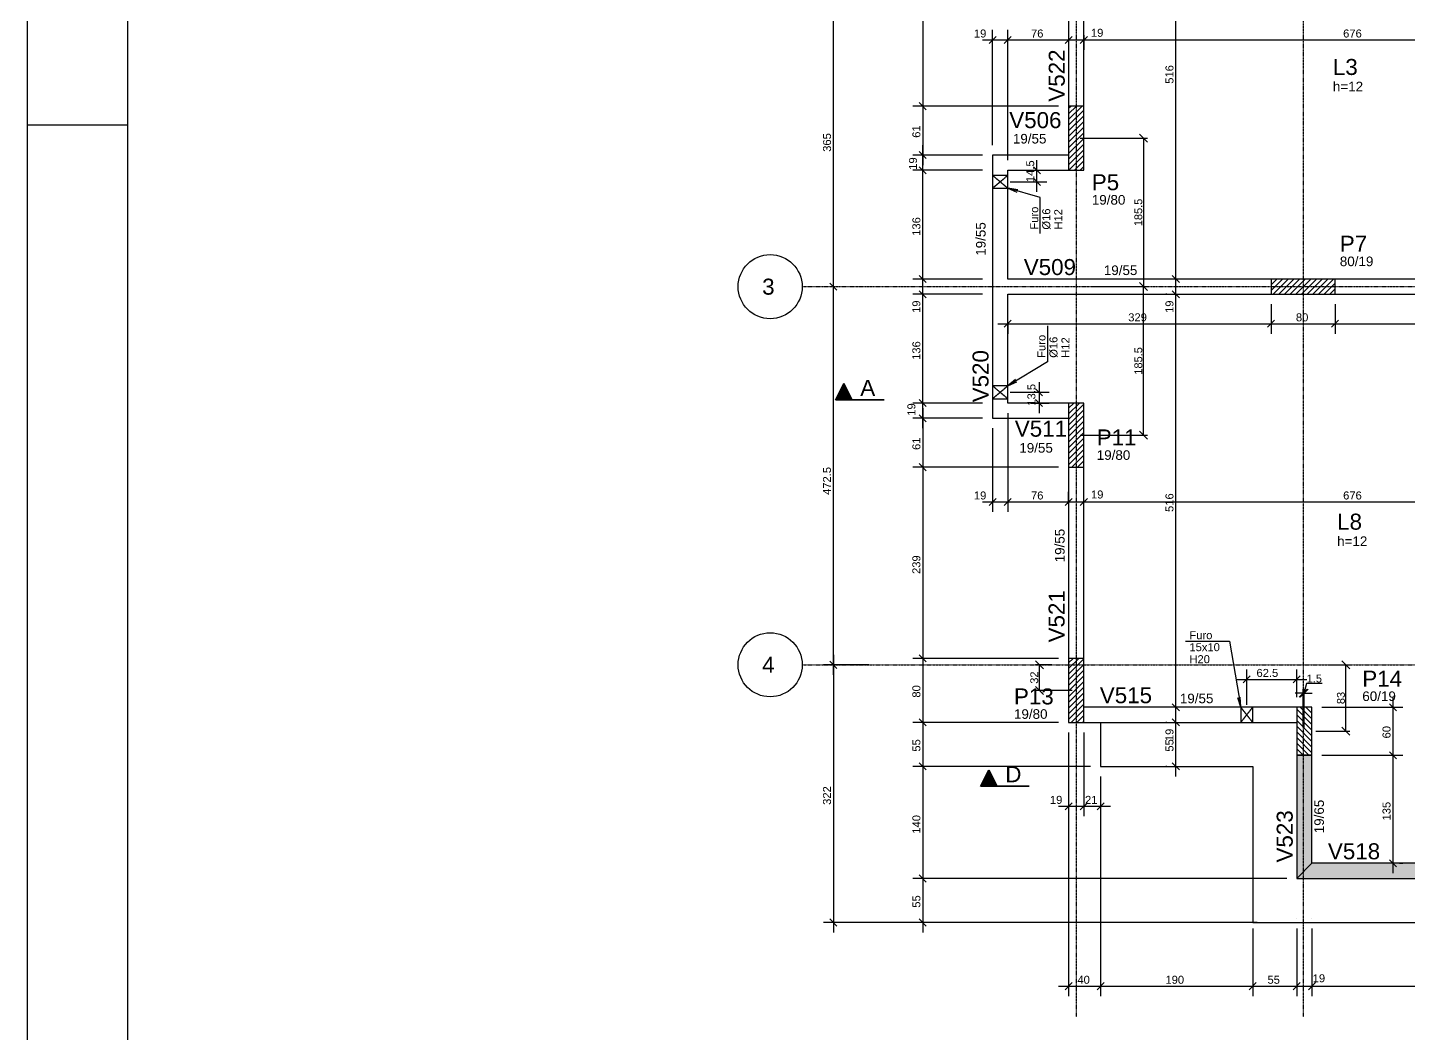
# Model space of a CAD drawing. Extents: x 37185 to 43130, y -8131 to -3914.
# Drawn here: x 37185 to 38910, y -6297 to -5040 of the extents above; entities that cross this region are included whole.
import ezdxf

# ---------------------------------------------------------------- set-up
doc = ezdxf.new("R2010")
doc.units = 0
doc.header["$MEASUREMENT"] = 0
doc.linetypes.add('ESTILO_TQS_0001', pattern=[1, 0.7, -0.3])
doc.linetypes.add('ESTILO_TQS_0004', pattern=[1.12, 0.5, -0.2, 0.01, -0.2, 0.01, -0.2])
doc.layers.get('0').update_dxf_attribs({"linetype": 'CONTINUOUS'})
doc.layers.get('Defpoints').update_dxf_attribs({"linetype": 'CONTINUOUS'})
for name, color, linetype in [('37', 4, 'CONTINUOUS'), ('39', 74, 'CONTINUOUS'), ('42', 3, 'CONTINUOUS'), ('43', 3, 'CONTINUOUS'), ('44', 3, 'CONTINUOUS'), ('45', 2, 'CONTINUOUS'), ('46', 2, 'CONTINUOUS'), ('47', 2, 'CONTINUOUS'), ('50', 5, 'CONTINUOUS'), ('51', 5, 'CONTINUOUS'), ('53', 242, 'CONTINUOUS'), ('54', 242, 'CONTINUOUS'), ('55', 12, 'CONTINUOUS'), ('56', 51, 'CONTINUOUS'), ('70', 160, 'CONTINUOUS'), ('75', 9, 'CONTINUOUS'), ('79', 12, 'CONTINUOUS'), ('80', 6, 'CONTINUOUS'), ('82', 252, 'CONTINUOUS'), ('95', 7, 'CONTINUOUS')]:
    doc.layers.add(name, color=color, linetype=linetype)
doc.styles.add('Arial_2mm 1-50', font='arial.ttf', dxfattribs={"height": 9.835329})
doc.styles.add('TQS_ARIAL', font='arial.ttf')
doc.dimstyles.new('Diagonal 2mm 1-50', dxfattribs={"dimscale": 30.48, "dimtxt": 9.835329, "dimasz": 0.328084, "dimexe": 0.164042, "dimexo": 0.164042, "dimgap": 0.04101, "dimtad": 1, "dimdsep": 46, "dimtxsty": 'Arial_2mm 1-50', "dimblk1": 'OBLIQUE', "dimblk2": 'OBLIQUE', "dimsah": 1, "dimcen": 0.09, "dimadec": 8, "dimazin": 0, "dimtfac": 1, "dimtdec": 8, "dimtmove": 1, "dimatfit": 0, "dimfxl": 1, "dimtvp": 1, "dimtfillclr": 256, "dimtolj": 1, "dimtzin": 0, "dimarcsym": 2})

# ---------------------------------------------------------------- blocks, each defined once
blk = doc.blocks.new('_Oblique')
at = {"color": 0, "linetype": 'ByBlock', "lineweight": -2}
blk.add_line((-0.5, -0.5), (0.5, 0.5), dxfattribs=at)
blk = doc.blocks.new('*D62')
at = {"layer": '55', "color": 0, "linetype": 'Continuous', "lineweight": -2}
for p, q in [((38516.5, -5363.5), (38583.7, -5363.5)), ((38578.7, -5549), (38578.7, -5363.5)), ((38499.7, -5549), (38583.7, -5549))]:
    blk.add_line(p, q, dxfattribs=at)
at = {"layer": 'Defpoints', "color": 0, "linetype": 'Continuous'}
for p in [(38511.5, -5363.5), (38578.7, -5363.5), (38494.7, -5549)]:
    blk.add_point(p, dxfattribs=at)
at = {"layer": '55', "color": 0, "linetype": 'Continuous', "lineweight": -2, "xscale": 10, "yscale": 10, "zscale": 10}
for p, rotation in [((38578.7, -5363.5), 90), ((38578.7, -5549), 270)]:
    blk.add_blockref('_Oblique', p, dxfattribs=dict(at, rotation=rotation))
at = {"layer": '55', "color": 0, "linetype": 'Continuous', "insert": (38572.4, -5456.3), "char_height": 9.84, "attachment_point": 5, "rotation": 90, "style": 'Arial_2mm 1-50'}
blk.add_mtext('\\A1;185.5', dxfattribs=at)
blk = doc.blocks.new('*D63')
at = {"layer": '55', "color": 0, "linetype": 'Continuous', "lineweight": -2}
for p, q in [((38499.7, -5178), (38583.7, -5178)), ((38578.7, -5178), (38578.7, -5363.5)), ((38514, -5363.5), (38583.7, -5363.5))]:
    blk.add_line(p, q, dxfattribs=at)
at = {"layer": 'Defpoints', "color": 0, "linetype": 'Continuous'}
for p in [(38494.7, -5178), (38509, -5363.5), (38578.7, -5363.5)]:
    blk.add_point(p, dxfattribs=at)
at = {"layer": '55', "color": 0, "linetype": 'Continuous', "lineweight": -2, "xscale": 10, "yscale": 10, "zscale": 10}
for p, rotation in [((38578.7, -5178), 90), ((38578.7, -5363.5), 270)]:
    blk.add_blockref('_Oblique', p, dxfattribs=dict(at, rotation=rotation))
at = {"layer": '55', "color": 0, "linetype": 'Continuous', "insert": (38572.4, -5270.8), "char_height": 9.84, "attachment_point": 5, "rotation": 90, "style": 'Arial_2mm 1-50'}
blk.add_mtext('\\A1;185.5', dxfattribs=at)
blk = doc.blocks.new('*D73')
at = {"layer": '55', "color": 0, "linetype": 'Continuous', "lineweight": -2}
for p, q in [((38782.6, -5859.5), (38779, -5871.4)), ((38802.1, -5859.5), (38782.6, -5859.5)), ((38778.2, -5871.4), (38768.2, -5871.4)), ((38778.2, -5914), (38778.2, -5866.4)), ((38779.7, -5871.4), (38778.2, -5871.4)), ((38779.7, -5914), (38779.7, -5866.4)), ((38779.7, -5871.4), (38789.7, -5871.4))]:
    blk.add_line(p, q, dxfattribs=at)
at = {"layer": 'Defpoints', "color": 0, "linetype": 'Continuous'}
for p in [(38778.2, -5871.4), (38778.2, -5919), (38779.7, -5919)]:
    blk.add_point(p, dxfattribs=at)
at = {"layer": '55', "color": 0, "linetype": 'Continuous', "lineweight": -2, "xscale": 10, "yscale": 10, "zscale": 10}
blk.add_blockref('_Oblique', (38778.2, -5871.4), dxfattribs=at)
at = {"layer": '55', "color": 0, "linetype": 'Continuous', "lineweight": -2, "xscale": 10, "yscale": 10, "zscale": 10, "rotation": 180}
blk.add_blockref('_Oblique', (38779.7, -5871.4), dxfattribs=at)
at = {"layer": '55', "color": 0, "linetype": 'Continuous', "insert": (38792.3, -5853.2), "char_height": 9.84, "attachment_point": 5, "style": 'Arial_2mm 1-50'}
blk.add_mtext('\\A1;1.5', dxfattribs=at)
blk = doc.blocks.new('*D74')
at = {"layer": '55', "color": 0, "linetype": 'Continuous', "lineweight": -2}
for p, q in [((38811.3, -5836), (38836.7, -5836)), ((38831.7, -5919), (38831.7, -5836)), ((38794.2, -5919), (38836.7, -5919))]:
    blk.add_line(p, q, dxfattribs=at)
at = {"layer": 'Defpoints', "color": 0, "linetype": 'Continuous'}
for p in [(38806.3, -5836), (38831.7, -5836), (38789.2, -5919)]:
    blk.add_point(p, dxfattribs=at)
at = {"layer": '55', "color": 0, "linetype": 'Continuous', "lineweight": -2, "xscale": 10, "yscale": 10, "zscale": 10}
for p, rotation in [((38831.7, -5836), 90), ((38831.7, -5919), 270)]:
    blk.add_blockref('_Oblique', p, dxfattribs=dict(at, rotation=rotation))
at = {"layer": '55', "color": 0, "linetype": 'Continuous', "insert": (38825.5, -5877.5), "char_height": 9.84, "attachment_point": 5, "rotation": 90, "style": 'Arial_2mm 1-50'}
blk.add_mtext('\\A1;83', dxfattribs=at)
blk = doc.blocks.new('*D75')
at = {"layer": '55', "color": 0, "linetype": 'Continuous', "lineweight": -2}
for p, q in [((38464.5, -5836), (38443.7, -5836)), ((38448.7, -5868), (38448.7, -5836)), ((38489.7, -5868), (38443.7, -5868))]:
    blk.add_line(p, q, dxfattribs=at)
at = {"layer": 'Defpoints', "color": 0, "linetype": 'Continuous'}
for p in [(38448.7, -5836), (38469.5, -5836), (38494.7, -5868)]:
    blk.add_point(p, dxfattribs=at)
at = {"layer": '55', "color": 0, "linetype": 'Continuous', "lineweight": -2, "xscale": 10, "yscale": 10, "zscale": 10}
for p, rotation in [((38448.7, -5836), 90), ((38448.7, -5868), 270)]:
    blk.add_blockref('_Oblique', p, dxfattribs=dict(at, rotation=rotation))
at = {"layer": '55', "color": 0, "linetype": 'Continuous', "insert": (38442.4, -5852), "char_height": 9.84, "attachment_point": 5, "rotation": 90, "style": 'Arial_2mm 1-50'}
blk.add_mtext('\\A1;32', dxfattribs=at)

msp = doc.modelspace()

# ---------------------------------------------------------------- linework, layer by layer
at = {"layer": '37', "linetype": 'Continuous'}
for points in [[(38485.249, -4899.024), (38485.249, -5138.024)], [(38504.249, -5138.024), (38504.249, -4899.024)], [(38485.249, -5199.024), (38390.249, -5199.024)], [(38390.249, -5199.024), (38390.249, -5363.524)], [(38409.249, -5218.024), (38485.249, -5218.024)], [(38409.249, -5354.024), (38409.249, -5218.024)], [(38390.249, -5363.524), (38390.249, -5528.025)], [(38738.249, -5354.024), (38409.249, -5354.024)], [(39180.249, -5354.024), (38818.249, -5354.024)], [(38409.249, -5373.024), (38738.249, -5373.024)], [(38409.249, -5509.025), (38409.249, -5373.024)], [(38818.249, -5373.024), (39180.249, -5373.024)], [(38485.249, -5509.025), (38409.249, -5509.025)], [(38390.249, -5528.025), (38485.249, -5528.025)], [(38485.249, -5589.025), (38485.249, -5828.025)], [(38504.249, -5828.025), (38504.249, -5589.025)], [(38770.249, -5889.025), (38504.249, -5889.025)], [(38504.249, -5908.025), (38770.249, -5908.025)], [(38770.249, -5949.025), (38770.249, -6103.025)], [(38789.249, -6084.025), (38789.249, -5949.025)], [(39180.249, -6084.025), (38789.249, -6084.025)], [(38770.249, -6103.025), (39199.249, -6103.025)]]:
    msp.add_lwpolyline(points, dxfattribs=at)
at = {"layer": '39', "linetype": 'Continuous'}
for p, q in [((38485.249, -5154.783), (38502.007, -5138.024)), ((38485.249, -5147.712), (38494.936, -5138.024)), ((38485.249, -5140.641), (38487.865, -5138.024)), ((38485.249, -5161.854), (38504.249, -5142.854)), ((38485.249, -5168.925), (38504.249, -5149.925)), ((38485.249, -5175.996), (38504.249, -5156.996)), ((38485.249, -5183.067), (38504.249, -5164.067)), ((38485.249, -5190.138), (38504.249, -5171.138)), ((38485.249, -5197.209), (38504.249, -5178.209)), ((38485.249, -5204.28), (38504.249, -5185.28)), ((38485.249, -5211.351), (38504.249, -5192.351)), ((38485.647, -5218.024), (38504.249, -5199.422)), ((38492.718, -5218.024), (38504.249, -5206.493)), ((38499.789, -5218.024), (38504.249, -5213.564)), ((38738.249, -5368.473), (38752.697, -5354.024)), ((38738.249, -5361.402), (38745.626, -5354.024)), ((38738.249, -5354.331), (38738.555, -5354.024)), ((38740.768, -5373.024), (38759.768, -5354.024)), ((38747.839, -5373.024), (38766.839, -5354.024)), ((38754.911, -5373.024), (38773.911, -5354.024)), ((38761.982, -5373.024), (38780.982, -5354.024)), ((38769.053, -5373.024), (38788.053, -5354.024)), ((38776.124, -5373.024), (38795.124, -5354.024)), ((38783.195, -5373.024), (38802.195, -5354.024)), ((38790.266, -5373.024), (38809.266, -5354.024)), ((38797.337, -5373.024), (38816.337, -5354.024)), ((38804.408, -5373.024), (38818.249, -5359.184)), ((38811.479, -5373.024), (38818.249, -5366.255)), ((38485.249, -5522.478), (38498.702, -5509.025)), ((38485.249, -5515.407), (38491.631, -5509.025)), ((38485.249, -5529.549), (38504.249, -5510.549)), ((38485.249, -5536.62), (38504.249, -5517.62)), ((38485.249, -5543.691), (38504.249, -5524.691)), ((38485.249, -5550.762), (38504.249, -5531.762)), ((38485.249, -5557.834), (38504.249, -5538.834)), ((38485.249, -5564.905), (38504.249, -5545.905)), ((38485.249, -5571.976), (38504.249, -5552.976)), ((38485.249, -5579.047), (38504.249, -5560.047)), ((38485.249, -5586.118), (38504.249, -5567.118)), ((38489.413, -5589.025), (38504.249, -5574.189)), ((38496.484, -5589.025), (38504.249, -5581.26)), ((38503.555, -5589.025), (38504.249, -5588.331)), ((38485.249, -5840.676), (38497.9, -5828.025)), ((38485.249, -5833.605), (38490.829, -5828.025)), ((38485.249, -5847.747), (38504.249, -5828.747)), ((38485.249, -5854.818), (38504.249, -5835.818)), ((38485.249, -5861.889), (38504.249, -5842.889)), ((38485.249, -5868.961), (38504.249, -5849.961)), ((38485.249, -5876.032), (38504.249, -5857.032)), ((38485.249, -5883.103), (38504.249, -5864.103)), ((38485.249, -5890.174), (38504.249, -5871.174)), ((38485.249, -5897.245), (38504.249, -5878.245)), ((38485.249, -5904.316), (38504.249, -5885.316)), ((38488.611, -5908.025), (38504.249, -5892.387)), ((38495.682, -5908.025), (38504.249, -5899.458)), ((38770.249, -5891.586), (38789.249, -5910.586)), ((38770.249, -5898.657), (38789.249, -5917.657)), ((38774.758, -5889.025), (38789.249, -5903.515)), ((38781.829, -5889.025), (38789.249, -5896.444)), ((38788.9, -5889.025), (38789.249, -5889.373)), ((38502.753, -5908.025), (38504.249, -5906.529)), ((38770.249, -5905.728), (38789.249, -5924.728)), ((38770.249, -5912.8), (38789.249, -5931.8)), ((38770.249, -5919.871), (38789.249, -5938.871)), ((38770.249, -5926.942), (38789.249, -5945.942)), ((38770.249, -5934.013), (38785.261, -5949.025)), ((38770.249, -5941.084), (38778.19, -5949.025)), ((38770.249, -5948.155), (38771.119, -5949.025))]:
    msp.add_line(p, q, dxfattribs=at)
for points in [[(38485.249, -5218.024), (38504.249, -5218.024), (38504.249, -5138.024), (38485.249, -5138.024), (38485.249, -5218.024)], [(38738.249, -5373.024), (38818.249, -5373.024), (38818.249, -5354.024), (38738.249, -5354.024), (38738.249, -5373.024)], [(38485.249, -5589.025), (38504.249, -5589.025), (38504.249, -5509.025), (38485.249, -5509.025), (38485.249, -5589.025)], [(38485.249, -5908.025), (38504.249, -5908.025), (38504.249, -5828.025), (38485.249, -5828.025), (38485.249, -5908.025)], [(38789.249, -5949.025), (38789.249, -5889.025), (38770.249, -5889.025), (38770.249, -5949.025), (38789.249, -5949.025)]]:
    msp.add_lwpolyline(points, dxfattribs=at)
at = {"layer": '50', "linetype": 'Continuous'}
for centre in [(38112.366, -5363.524), (38112.366, -5836.024)]:
    msp.add_circle(centre, 40, dxfattribs=at)
at = {"layer": '53', "linetype": 'ESTILO_TQS_0001'}
for points in [[(38399.749, -5232.519), (38409.249, -5240.519), (38409.249, -5224.519), (38399.749, -5232.519), (38409.249, -5224.519), (38390.249, -5224.519), (38399.749, -5232.519), (38390.249, -5224.519), (38390.249, -5240.519), (38399.749, -5232.519), (38390.249, -5240.519), (38409.249, -5240.519), (38399.749, -5232.519)], [(38399.749, -5495.519), (38409.249, -5503.519), (38409.249, -5487.519), (38399.749, -5495.519), (38409.249, -5487.519), (38390.249, -5487.519), (38399.749, -5495.519), (38390.249, -5487.519), (38390.249, -5503.519), (38399.749, -5495.519), (38390.249, -5503.519), (38409.249, -5503.519), (38399.749, -5495.519)], [(38707.759, -5898.525), (38700.259, -5908.025), (38715.259, -5908.025), (38707.759, -5898.525), (38715.259, -5908.025), (38715.259, -5889.025), (38707.759, -5898.525), (38715.259, -5889.025), (38700.259, -5889.025), (38707.759, -5898.525), (38700.259, -5889.025), (38700.259, -5908.025), (38707.759, -5898.525)]]:
    msp.add_lwpolyline(points, dxfattribs=at)
at = {"layer": '56', "linetype": 'Continuous'}
for points in [[(38789.249, -6084.025), (38789.249, -5949.125), (38770.249, -5949.125), (38770.249, -6103.025), (38789.249, -6084.025)], [(38770.249, -6103.025), (39199.249, -6103.025), (39180.249, -6084.025), (38789.249, -6084.025), (38770.249, -6103.025)]]:
    msp.add_lwpolyline(points, dxfattribs=at)
for points in [[(38789.249, -6084.025), (38789.249, -5949.125), (38770.249, -5949.125)], [(38789.249, -6084.025), (38770.249, -5949.125), (38770.249, -6103.025)], [(38789.249, -6084.025), (38770.249, -6103.025), (38789.249, -6084.025)], [(38770.249, -6103.025), (39199.249, -6103.025), (39180.249, -6084.025)], [(38770.249, -6103.025), (39180.249, -6084.025), (38789.249, -6084.025)], [(38770.249, -6103.025), (38789.249, -6084.025), (38770.249, -6103.025)]]:
    msp.add_solid(points, dxfattribs=at)
at = {"layer": '70', "linetype": 'ESTILO_TQS_0004'}
for p, q in [((38494.749, -4438.149), (38494.749, -6275.869)), ((38778.249, -4438.149), (38778.249, -6275.869)), ((38152.366, -5363.524), (40561.112, -5363.524)), ((38152.366, -5836.024), (40561.112, -5836.024))]:
    msp.add_line(p, q, dxfattribs=at)
at = {"layer": '75', "linetype": 'Continuous'}
for p, q in [((38619.257, -5366.524), (38619.257, -4825.524)), ((38303.028, -4886.524), (38303.028, -5150.524)), ((38191.332, -5376.024), (38191.332, -4986.024)), ((38385.829, -5059.624), (38394.668, -5050.786)), ((38390.249, -5186.524), (38390.249, -5042.705)), ((38404.829, -5059.624), (38413.668, -5050.786)), ((38404.829, -5059.624), (38413.668, -5050.786)), ((38409.249, -5205.524), (38409.249, -5042.705)), ((38409.249, -5205.524), (38409.249, -5042.705)), ((38480.829, -5059.624), (38489.668, -5050.786)), ((38480.829, -5059.624), (38489.668, -5050.786)), ((38485.249, -5049.449), (38485.249, -5067.705)), ((38499.829, -5059.624), (38508.668, -5050.786)), ((38499.829, -5059.624), (38508.668, -5050.786)), ((38504.249, -5049.449), (38504.249, -5067.705)), ((38504.249, -5049.449), (38504.249, -5067.705)), ((38377.749, -5055.205), (38421.749, -5055.205)), ((38396.749, -5055.205), (38497.749, -5055.205)), ((38472.749, -5055.205), (38516.749, -5055.205)), ((38485.249, -5055.205), (38485.249, -5055.205)), ((38491.749, -5055.205), (39192.749, -5055.205)), ((38472.749, -5138.024), (38290.528, -5138.024)), ((38472.749, -5138.024), (38290.528, -5138.024)), ((38298.608, -5133.605), (38307.447, -5142.444)), ((38298.608, -5133.605), (38307.447, -5142.444)), ((38303.028, -5125.524), (38303.028, -5211.524)), ((38485.249, -5138.024), (38485.249, -5138.024)), ((38485.249, -5138.024), (38485.249, -5138.024)), ((38303.028, -5230.524), (38303.028, -5186.524)), ((38377.749, -5199.024), (38290.528, -5199.024)), ((38377.749, -5199.024), (38290.528, -5199.024)), ((38307.447, -5203.444), (38298.608, -5194.605)), ((38298.608, -5194.605), (38307.447, -5203.444)), ((38303.028, -5366.524), (38303.028, -5205.524)), ((38390.249, -5199.024), (38390.249, -5199.024)), ((38390.249, -5199.024), (38390.249, -5199.024)), ((38390.249, -5199.024), (38390.249, -5199.024)), ((38445.618, -5245.019), (38445.618, -5205.524)), ((38377.749, -5218.024), (38290.528, -5218.024)), ((38377.749, -5218.024), (38290.528, -5218.024)), ((38307.447, -5222.444), (38298.608, -5213.605)), ((38307.447, -5222.444), (38298.608, -5213.605)), ((38390.249, -5218.024), (38390.249, -5218.024)), ((38390.249, -5218.024), (38390.249, -5218.024)), ((38409.249, -5218.024), (38409.249, -5218.024)), ((38409.249, -5218.024), (38409.249, -5218.024)), ((38423.219, -5218.024), (38423.219, -5218.024)), ((38435.719, -5218.024), (38458.118, -5218.024)), ((38450.037, -5222.444), (38441.199, -5213.605)), ((38399.749, -5232.519), (38399.749, -5232.519)), ((38412.249, -5232.519), (38458.118, -5232.519)), ((38450.037, -5236.939), (38441.199, -5228.1)), ((38303.028, -5385.524), (38303.028, -5341.524)), ((38619.257, -5385.524), (38619.257, -5341.524)), ((38195.752, -5367.944), (38186.913, -5359.105)), ((38195.752, -5367.944), (38186.913, -5359.105)), ((38191.332, -5848.524), (38191.332, -5351.024)), ((38191.332, -5363.524), (38191.332, -5363.524)), ((38191.332, -5363.524), (38191.332, -5363.524)), ((38377.749, -5354.024), (38290.528, -5354.024)), ((38377.749, -5354.024), (38290.528, -5354.024)), ((38307.447, -5358.444), (38298.608, -5349.605)), ((38307.447, -5358.444), (38298.608, -5349.605)), ((38303.028, -5521.525), (38303.028, -5360.524)), ((38390.249, -5354.024), (38390.249, -5354.024)), ((38390.249, -5354.024), (38390.249, -5354.024)), ((38607.953, -5354.024), (38606.757, -5354.024)), ((38607.953, -5354.024), (38606.757, -5354.024)), ((38623.676, -5358.444), (38614.837, -5349.605)), ((38623.676, -5358.444), (38614.837, -5349.605)), ((38619.257, -5901.525), (38619.257, -5360.524)), ((38620.453, -5354.024), (38620.453, -5354.024)), ((38620.453, -5354.024), (38620.453, -5354.024)), ((38377.749, -5373.024), (38290.528, -5373.024)), ((38377.749, -5373.024), (38290.528, -5373.024)), ((38307.447, -5377.444), (38298.608, -5368.605)), ((38307.447, -5377.444), (38298.608, -5368.605)), ((38390.249, -5373.024), (38390.249, -5373.024)), ((38390.249, -5373.024), (38390.249, -5373.024)), ((38607.953, -5373.024), (38606.757, -5373.024)), ((38607.953, -5373.024), (38606.757, -5373.024)), ((38623.676, -5377.444), (38614.837, -5368.605)), ((38623.676, -5377.444), (38614.837, -5368.605)), ((38620.453, -5373.024), (38620.453, -5373.024)), ((38620.453, -5373.024), (38620.453, -5373.024)), ((38738.249, -5373.024), (38738.249, -5373.024)), ((38738.249, -5373.024), (38738.249, -5373.024)), ((38818.249, -5373.024), (38818.249, -5373.024)), ((38818.249, -5373.024), (38818.249, -5373.024)), ((38409.249, -5396.736), (38409.249, -5396.736)), ((38738.249, -5385.524), (38738.249, -5422.343)), ((38738.249, -5385.524), (38738.249, -5422.343)), ((38818.249, -5385.524), (38818.249, -5422.343)), ((38818.249, -5385.524), (38818.249, -5422.343)), ((38396.749, -5409.843), (38750.749, -5409.843)), ((38404.829, -5414.263), (38413.668, -5405.424)), ((38409.249, -5409.236), (38409.249, -5422.343)), ((38725.749, -5409.843), (38830.749, -5409.843)), ((38733.829, -5414.263), (38742.668, -5405.424)), ((38733.829, -5414.263), (38742.668, -5405.424)), ((38805.749, -5409.843), (39192.749, -5409.843)), ((38813.829, -5414.263), (38822.668, -5405.424)), ((38813.829, -5414.263), (38822.668, -5405.424)), ((38194.148, -5504.944), (38204.519, -5484.203)), ((38194.289, -5504.857), (38204.519, -5484.398)), ((38203.818, -5485.798), (38205.219, -5485.798)), ((38204.519, -5484.203), (38214.846, -5504.857)), ((38204.519, -5484.398), (38214.748, -5504.857)), ((38448.377, -5483.019), (38448.377, -5521.525)), ((38195.043, -5503.349), (38213.994, -5503.349)), ((38195.841, -5501.753), (38213.196, -5501.753)), ((38196.639, -5500.158), (38212.398, -5500.158)), ((38197.436, -5498.562), (38211.601, -5498.562)), ((38198.234, -5496.967), (38210.803, -5496.967)), ((38199.032, -5495.371), (38210.005, -5495.371)), ((38199.825, -5493.785), (38209.207, -5493.776)), ((38200.627, -5492.18), (38208.41, -5492.18)), ((38201.425, -5490.585), (38207.612, -5490.585)), ((38202.223, -5488.989), (38206.814, -5488.989)), ((38203.021, -5487.394), (38206.016, -5487.394)), ((38303.028, -5540.525), (38303.028, -5496.525)), ((38399.749, -5495.519), (38399.749, -5495.519)), ((38412.249, -5495.519), (38460.877, -5495.519)), ((38443.958, -5491.1), (38452.796, -5499.939)), ((38254.945, -5504.944), (38194.148, -5504.944)), ((38194.289, -5504.857), (38254.945, -5504.857)), ((38377.749, -5509.025), (38290.528, -5509.025)), ((38377.749, -5509.025), (38290.528, -5509.025)), ((38307.447, -5513.444), (38298.608, -5504.605)), ((38307.447, -5513.444), (38298.608, -5504.605)), ((38303.028, -5515.525), (38303.028, -5601.525)), ((38390.249, -5509.025), (38390.249, -5509.025)), ((38390.249, -5509.025), (38390.249, -5509.025)), ((38409.249, -5509.025), (38409.249, -5509.025)), ((38409.249, -5509.025), (38409.249, -5509.025)), ((38425.56, -5509.025), (38425.56, -5509.025)), ((38438.06, -5509.025), (38460.877, -5509.025)), ((38443.958, -5504.605), (38452.796, -5513.444)), ((38377.749, -5528.025), (38290.528, -5528.025)), ((38377.749, -5528.025), (38290.528, -5528.025)), ((38307.447, -5532.444), (38298.608, -5523.605)), ((38298.608, -5523.605), (38307.447, -5532.444)), ((38390.249, -5528.025), (38390.249, -5528.025)), ((38390.249, -5528.025), (38390.249, -5528.025)), ((38390.249, -5528.025), (38390.249, -5528.025)), ((38409.249, -5521.525), (38409.249, -5644.939)), ((38409.249, -5521.525), (38409.249, -5644.939)), ((38390.249, -5540.525), (38390.249, -5644.939)), ((38472.749, -5589.025), (38290.528, -5589.025)), ((38472.749, -5589.025), (38290.528, -5589.025)), ((38298.608, -5584.605), (38307.447, -5593.444)), ((38298.608, -5584.605), (38307.447, -5593.444)), ((38303.028, -5576.525), (38303.028, -5840.525)), ((38485.249, -5589.025), (38485.249, -5589.025)), ((38485.249, -5589.025), (38485.249, -5589.025)), ((38485.249, -5635.046), (38485.249, -5619.939)), ((38377.749, -5632.439), (38421.749, -5632.439)), ((38385.829, -5636.858), (38394.668, -5628.019)), ((38396.749, -5632.439), (38497.749, -5632.439)), ((38404.829, -5636.858), (38413.668, -5628.019)), ((38404.829, -5636.858), (38413.668, -5628.019)), ((38472.749, -5632.439), (38516.749, -5632.439)), ((38480.829, -5636.858), (38489.668, -5628.019)), ((38480.829, -5636.858), (38489.668, -5628.019)), ((38485.249, -5632.439), (38485.249, -5632.439)), ((38491.749, -5632.439), (39192.749, -5632.439)), ((38499.829, -5636.858), (38508.668, -5628.019)), ((38499.829, -5636.858), (38508.668, -5628.019)), ((38504.249, -5632.439), (38504.249, -5632.439)), ((38504.249, -5632.439), (38504.249, -5632.439)), ((38485.249, -5647.546), (38485.249, -5647.546)), ((38191.332, -5823.524), (38191.332, -6170.524)), ((38472.749, -5828.025), (38290.528, -5828.025)), ((38472.749, -5828.025), (38290.528, -5828.025)), ((38298.608, -5823.605), (38307.447, -5832.444)), ((38298.608, -5823.605), (38307.447, -5832.444)), ((38303.028, -5815.525), (38303.028, -5920.525)), ((38485.249, -5828.025), (38485.249, -5828.025)), ((38485.249, -5828.025), (38485.249, -5828.025)), ((38235.495, -5836.024), (38178.832, -5836.024)), ((38195.752, -5840.444), (38186.913, -5831.605)), ((38186.913, -5831.605), (38195.752, -5840.444)), ((38191.332, -5836.024), (38191.332, -5836.024)), ((38247.995, -5836.024), (38247.995, -5836.024)), ((38707.759, -5886.025), (38707.759, -5841.68)), ((38770.249, -5876.525), (38770.249, -5841.68)), ((38695.259, -5854.18), (38782.749, -5854.18)), ((38703.339, -5858.599), (38712.178, -5849.76)), ((38765.829, -5858.599), (38774.668, -5849.76)), ((38619.257, -5920.525), (38619.257, -5876.525)), ((38890.471, -5876.525), (38890.471, -5961.525)), ((38303.028, -5895.525), (38303.028, -5975.524)), ((38607.953, -5889.025), (38606.757, -5889.025)), ((38607.953, -5889.025), (38606.757, -5889.025)), ((38623.676, -5893.444), (38614.837, -5884.605)), ((38623.676, -5893.444), (38614.837, -5884.605)), ((38619.257, -5975.524), (38619.257, -5895.525)), ((38620.453, -5889.025), (38620.453, -5889.025)), ((38620.453, -5889.025), (38620.453, -5889.025)), ((38707.759, -5898.525), (38707.759, -5898.525)), ((38770.249, -5889.025), (38770.249, -5889.025)), ((38789.249, -5889.025), (38789.249, -5889.025)), ((38801.749, -5889.025), (38902.971, -5889.025)), ((38886.051, -5884.605), (38894.89, -5893.444)), ((38472.749, -5908.025), (38290.528, -5908.025)), ((38472.749, -5908.025), (38290.528, -5908.025)), ((38298.608, -5903.605), (38307.447, -5912.444)), ((38298.608, -5903.605), (38307.447, -5912.444)), ((38485.249, -5908.025), (38485.249, -5908.025)), ((38485.249, -5908.025), (38485.249, -5908.025)), ((38485.249, -5908.025), (38485.249, -5908.025)), ((38485.249, -5908.025), (38485.249, -5908.025)), ((38504.249, -5908.025), (38504.249, -5908.025)), ((38504.249, -5908.025), (38504.249, -5908.025)), ((38607.953, -5908.025), (38606.757, -5908.025)), ((38607.953, -5908.025), (38606.757, -5908.025)), ((38623.676, -5912.444), (38614.837, -5903.605)), ((38623.676, -5912.444), (38614.837, -5903.605)), ((38620.453, -5908.025), (38620.453, -5908.025)), ((38620.453, -5908.025), (38620.453, -5908.025)), ((38485.249, -5920.525), (38485.249, -6250.052)), ((38485.249, -5920.525), (38485.249, -6025.287)), ((38504.249, -5920.525), (38504.249, -6025.287)), ((38504.249, -5920.525), (38504.249, -6025.287)), ((38303.028, -5950.524), (38303.028, -6115.525)), ((38789.249, -5949.025), (38789.249, -5949.025)), ((38789.249, -5949.025), (38789.249, -5949.025)), ((38801.749, -5949.025), (38902.971, -5949.025)), ((38801.749, -5949.025), (38902.971, -5949.025)), ((38886.051, -5944.605), (38894.89, -5953.444)), ((38886.051, -5944.605), (38894.89, -5953.444)), ((38890.471, -5936.525), (38890.471, -6096.525)), ((38512.749, -5963.024), (38290.528, -5963.024)), ((38512.749, -5963.024), (38290.528, -5963.024)), ((38298.608, -5958.605), (38307.447, -5967.444)), ((38298.608, -5958.605), (38307.447, -5967.444)), ((38375.306, -5987.785), (38385.677, -5967.043)), ((38375.447, -5987.698), (38385.677, -5967.238)), ((38384.977, -5968.639), (38386.377, -5968.639)), ((38385.677, -5967.043), (38396.004, -5987.698)), ((38385.677, -5967.238), (38395.907, -5987.698)), ((38525.249, -5963.024), (38525.249, -5963.024)), ((38525.249, -5963.024), (38525.249, -5963.024)), ((38525.249, -5963.024), (38525.249, -5963.024)), ((38525.249, -5963.024), (38525.249, -5963.024)), ((38525.249, -5963.024), (38525.249, -5963.024)), ((38607.953, -5963.024), (38606.757, -5963.024)), ((38623.676, -5967.444), (38614.837, -5958.605)), ((38620.453, -5963.024), (38620.453, -5963.024)), ((38376.201, -5986.189), (38395.152, -5986.189)), ((38376.999, -5984.594), (38394.355, -5984.594)), ((38377.797, -5982.998), (38393.557, -5982.998)), ((38378.595, -5981.403), (38392.759, -5981.403)), ((38379.393, -5979.807), (38391.961, -5979.807)), ((38380.19, -5978.212), (38391.163, -5978.212)), ((38380.983, -5976.626), (38390.366, -5976.616)), ((38381.786, -5975.021), (38389.568, -5975.021)), ((38382.583, -5973.425), (38388.77, -5973.425)), ((38383.381, -5971.83), (38387.972, -5971.83)), ((38384.179, -5970.234), (38387.175, -5970.234)), ((38525.249, -5975.524), (38525.249, -6250.052)), ((38525.249, -5975.524), (38525.249, -6250.052)), ((38525.249, -5975.524), (38525.249, -6025.287)), ((38436.104, -5987.785), (38375.306, -5987.785)), ((38375.447, -5987.698), (38436.104, -5987.698)), ((38472.749, -6012.787), (38516.749, -6012.787)), ((38480.829, -6017.206), (38489.668, -6008.368)), ((38491.749, -6012.787), (38537.749, -6012.787)), ((38499.829, -6017.206), (38508.668, -6008.368)), ((38499.829, -6017.206), (38508.668, -6008.368)), ((38520.829, -6017.206), (38529.668, -6008.368)), ((38886.051, -6079.605), (38894.89, -6088.444)), ((38886.114, -6084.025), (38886.114, -6084.025)), ((38898.614, -6084.025), (38902.971, -6084.025)), ((38757.749, -6103.025), (38290.528, -6103.025)), ((38757.749, -6103.025), (38290.528, -6103.025)), ((38298.608, -6098.605), (38307.447, -6107.444)), ((38298.608, -6098.605), (38307.447, -6107.444)), ((38303.028, -6090.525), (38303.028, -6170.524)), ((38770.249, -6103.025), (38770.249, -6103.025)), ((38770.249, -6103.025), (38770.249, -6103.025)), ((38720.736, -6158.024), (38178.832, -6158.024)), ((38186.913, -6153.605), (38195.752, -6162.444)), ((38720.736, -6158.024), (38290.528, -6158.024)), ((38298.608, -6153.605), (38307.447, -6162.444)), ((38715.249, -6153.025), (38715.249, -6153.025)), ((38715.249, -6158.024), (38715.249, -6158.024)), ((38733.236, -6158.024), (38733.236, -6158.024)), ((38733.236, -6158.024), (38733.236, -6158.024)), ((38770.249, -6153.025), (38770.249, -6153.025)), ((38770.249, -6153.025), (38770.249, -6153.025)), ((38789.249, -6153.025), (38789.249, -6153.025)), ((38789.249, -6153.025), (38789.249, -6153.025)), ((38715.249, -6165.525), (38715.249, -6250.052)), ((38715.249, -6170.524), (38715.249, -6250.052)), ((38770.249, -6165.525), (38770.249, -6250.052)), ((38770.249, -6165.525), (38770.249, -6250.052)), ((38789.249, -6165.525), (38789.249, -6250.052)), ((38789.249, -6165.525), (38789.249, -6250.052)), ((38472.749, -6237.552), (38537.749, -6237.552)), ((38480.829, -6241.972), (38489.668, -6233.133)), ((38512.749, -6237.552), (38727.749, -6237.552)), ((38520.829, -6241.972), (38529.668, -6233.133)), ((38520.829, -6241.972), (38529.668, -6233.133)), ((38702.749, -6237.552), (38782.749, -6237.552)), ((38710.829, -6241.972), (38719.668, -6233.133)), ((38710.829, -6241.972), (38719.668, -6233.133)), ((38757.749, -6237.552), (38801.749, -6237.552)), ((38765.829, -6241.972), (38774.668, -6233.133)), ((38765.829, -6241.972), (38774.668, -6233.133)), ((38776.749, -6237.552), (39192.749, -6237.552)), ((38784.829, -6241.972), (38793.668, -6233.133)), ((38784.829, -6241.972), (38793.668, -6233.133))]:
    msp.add_line(p, q, dxfattribs=at)
for points in [[(38449.807, -5297.249), (38449.807, -5252.249), (38409.249, -5240.519), (38421.607, -5242.395), (38409.249, -5240.519), (38420.701, -5245.529)], [(38458.833, -5412.411), (38458.833, -5457.411), (38409.249, -5487.519), (38418.995, -5479.692), (38409.249, -5487.519), (38420.689, -5482.481)], [(38631.198, -5806.493), (38686.198, -5806.493), (38700.259, -5889.025), (38696.569, -5877.082), (38700.259, -5889.025), (38699.786, -5876.534)]]:
    msp.add_lwpolyline(points, dxfattribs=at)
at = {"layer": '79', "linetype": 'Continuous'}
for points in [[(38194.289, -5504.857), (38204.519, -5484.398), (38214.748, -5504.857), (38194.289, -5504.857)], [(38375.447, -5987.698), (38385.677, -5967.238), (38395.907, -5987.698), (38375.447, -5987.698)]]:
    msp.add_lwpolyline(points, dxfattribs=at)
at = {"layer": '80', "linetype": 'Continuous'}
for p, q in [((38525.249, -5908.025), (38525.249, -5963.024)), ((38525.249, -5963.024), (38715.249, -5963.024)), ((38715.249, -5963.024), (38715.249, -6158.024)), ((38715.249, -6158.024), (39249.249, -6158.024))]:
    msp.add_line(p, q, dxfattribs=at)
at = {"layer": '82', "linetype": 'Continuous'}
for p, q in [((38494.749, -5178.024), (38494.749, -5178.024)), ((38778.249, -5363.524), (38778.249, -5363.524)), ((38494.749, -5549.025), (38494.749, -5549.025)), ((38494.749, -5868.025), (38494.749, -5868.025)), ((38779.749, -5919.025), (38779.749, -5919.025))]:
    msp.add_line(p, q, dxfattribs=at)
at = {"layer": '95', "linetype": 'Continuous'}
for p, q in [((37184.545, -8131.33), (37184.545, -3926.33)), ((37309.545, -3976.33), (37309.545, -8081.33)), ((37184.545, -5161.33), (37309.545, -5161.33))]:
    msp.add_line(p, q, dxfattribs=at)

# ---------------------------------------------------------------- texts
at = {"layer": '42', "linetype": 'Continuous', "style": 'TQS_ARIAL'}
for s, p in [('V522', (38480.412, -5132.376)), ('V520', (38385.249, -5508.025)), ('V521', (38480.249, -5808.025)), ('V523', (38765.249, -6083.025))]:
    msp.add_text(s, height=20, rotation=90, dxfattribs=at).set_placement(p)
for s, p in [('V506', (38411.111, -5165.431)), ('V509', (38429.249, -5349.024)), ('V511', (38418.048, -5550.994)), ('V515', (38524.249, -5884.025)), ('V518', (38809.249, -6079.025))]:
    msp.add_text(s, height=20, dxfattribs=at).set_placement(p)
at = {"layer": '43', "linetype": 'Continuous', "style": 'TQS_ARIAL'}
for s, p in [('P5', (38514.249, -5243.024)), ('P7', (38824.118, -5319.912)), ('P11', (38520.404, -5561.946)), ('P14', (38852.207, -5863.275)), ('P13', (38416.973, -5885.523))]:
    msp.add_text(s, height=20, dxfattribs=at).set_placement(p)
at = {"layer": '44', "linetype": 'Continuous', "style": 'TQS_ARIAL'}
for s, p in [('L3', (38815.46, -5099.009)), ('L8', (38820.77, -5667.171))]:
    msp.add_text(s, height=20, dxfattribs=at).set_placement(p)
at = {"layer": '45', "linetype": 'Continuous', "style": 'TQS_ARIAL'}
for p in [(38415.618, -5184.646), (38529.249, -5349.024), (38423.64, -5570.965), (38624.249, -5884.025)]:
    msp.add_text('19/55', height=12, dxfattribs=at).set_placement(p)
for s, p in [('19/55', (38381.515, -5324.952)), ('19/55', (38480.249, -5708.025)), ('19/65', (38804.249, -6046.525))]:
    msp.add_text(s, height=12, rotation=90, dxfattribs=at).set_placement(p)
at = {"layer": '46', "linetype": 'Continuous', "style": 'TQS_ARIAL'}
for s, p in [('19/80', (38514.249, -5261.024)), ('80/19', (38824.118, -5337.912)), ('19/80', (38520.404, -5579.946)), ('60/19', (38852.207, -5881.275)), ('19/80', (38416.973, -5903.523))]:
    msp.add_text(s, height=12, dxfattribs=at).set_placement(p)
at = {"layer": '47', "linetype": 'Continuous', "style": 'TQS_ARIAL'}
for p in [(38815.46, -5119.409), (38820.77, -5687.571)]:
    msp.add_text('h=12', height=12, dxfattribs=at).set_placement(p)
at = {"layer": '51', "linetype": 'Continuous', "style": 'TQS_ARIAL'}
for s, p in [('3', (38102.366, -5373.524)), ('4', (38102.366, -5846.024))]:
    msp.add_text(s, height=20, dxfattribs=at).set_placement(p)
at = {"layer": '54', "linetype": 'Continuous', "style": 'TQS_ARIAL'}
for s, p in [('Furo', (38447.307, -5292.249)), ('%%c16', (38462.307, -5292.249)), ('H12', (38477.307, -5292.249)), ('Furo', (38456.333, -5452.411)), ('%%c16', (38471.333, -5452.411)), ('H12', (38486.333, -5452.411))]:
    msp.add_text(s, height=10, rotation=90, dxfattribs=at).set_placement(p)
for s, p in [('Furo', (38636.198, -5803.993)), ('15x10', (38636.198, -5818.993)), ('H20', (38636.198, -5833.993))]:
    msp.add_text(s, height=10, dxfattribs=at).set_placement(p)
at = {"layer": '75', "linetype": 'Continuous', "style": 'TQS_ARIAL'}
for s, height, p in [('19', 10, (38366.915, -5052.205)), ('76', 10, (38438.249, -5052.205)), ('19', 10, (38513.163, -5051.32)), ('676', 10, (38828.249, -5052.205)), ('329', 10, (38559.749, -5406.843)), ('80', 10, (38769.249, -5406.843)), ('A', 20, (38224.945, -5499.944)), ('19', 10, (38366.915, -5629.439)), ('76', 10, (38438.249, -5629.439)), ('19', 10, (38513.237, -5628.19)), ('676', 10, (38828.249, -5629.439)), ('62.5', 10, (38720.004, -5851.18)), ('D', 20, (38406.104, -5982.785)), ('19', 10, (38461.915, -6009.787)), ('21', 10, (38505.749, -6009.787)), ('40', 10, (38496.249, -6234.552)), ('190', 10, (38606.249, -6234.552)), ('55', 10, (38733.749, -6234.552)), ('19', 10, (38790.226, -6232.712))]:
    msp.add_text(s, height=height, dxfattribs=at).set_placement(p)
for s, p in [('516', (38616.257, -5110.024)), ('365', (38188.332, -5195.024)), ('61', (38300.028, -5177.524)), ('19', (38295.764, -5217.424)), ('14.5', (38442.238, -5232.882)), ('136', (38300.028, -5300.024)), ('19', (38300.028, -5396.358)), ('19', (38616.257, -5396.358)), ('136', (38300.028, -5455.025)), ('13.5', (38443.746, -5512.246)), ('19', (38293.798, -5524.744)), ('61', (38300.028, -5567.525)), ('472.5', (38188.332, -5623.774)), ('516', (38616.257, -5645.025)), ('239', (38300.028, -5722.525)), ('80', (38300.028, -5877.025)), ('19', (38616.257, -5931.358)), ('60', (38887.471, -5928.025)), ('55', (38300.028, -5944.524)), ('55', (38616.257, -5944.524)), ('322', (38188.332, -6011.024)), ('135', (38887.471, -6030.525)), ('140', (38300.028, -6047.024)), ('55', (38300.028, -6139.524))]:
    msp.add_text(s, height=10, rotation=90, dxfattribs=at).set_placement(p)

# ---------------------------------------------------------------- dimensions: what is measured, and where the dimension line sits
at = {"layer": '55', "linetype": 'Continuous'}
for base, p1, p2, picture, middle in [((38578.705, -5363.524), (38494.749, -5178.024), (38509.031, -5363.524), '*D63', (38572.433, -5270.774)), ((38578.705, -5363.524), (38494.749, -5549.025), (38511.52, -5363.524), '*D62', (38572.433, -5456.275)), ((38448.719, -5836.024), (38494.749, -5868.025), (38469.499, -5836.024), '*D75', (38442.444, -5852.024)), ((38831.729, -5836.024), (38789.249, -5919.025), (38806.332, -5836.024), '*D74', (38825.454, -5877.524))]:
    dim = msp.add_linear_dim(base=base, p1=p1, p2=p2, angle=90, dimstyle='Diagonal 2mm 1-50', override={"dimpost": '<>'}, dxfattribs=at)
    dim.commit()
    dim.dimension.update_dxf_attribs({"geometry": picture, "text_midpoint": middle})
dim = msp.add_linear_dim(base=(38778.249, -5871.37), p1=(38779.749, -5919.025), p2=(38778.249, -5919.025), dimstyle='Diagonal 2mm 1-50', override={"dimpost": '<>'}, dxfattribs=at)
dim.commit()
dim.dimension.update_dxf_attribs({"geometry": '*D73', "text_midpoint": (38783.818, -5853.202)})

doc.saveas('drawing.dxf')
